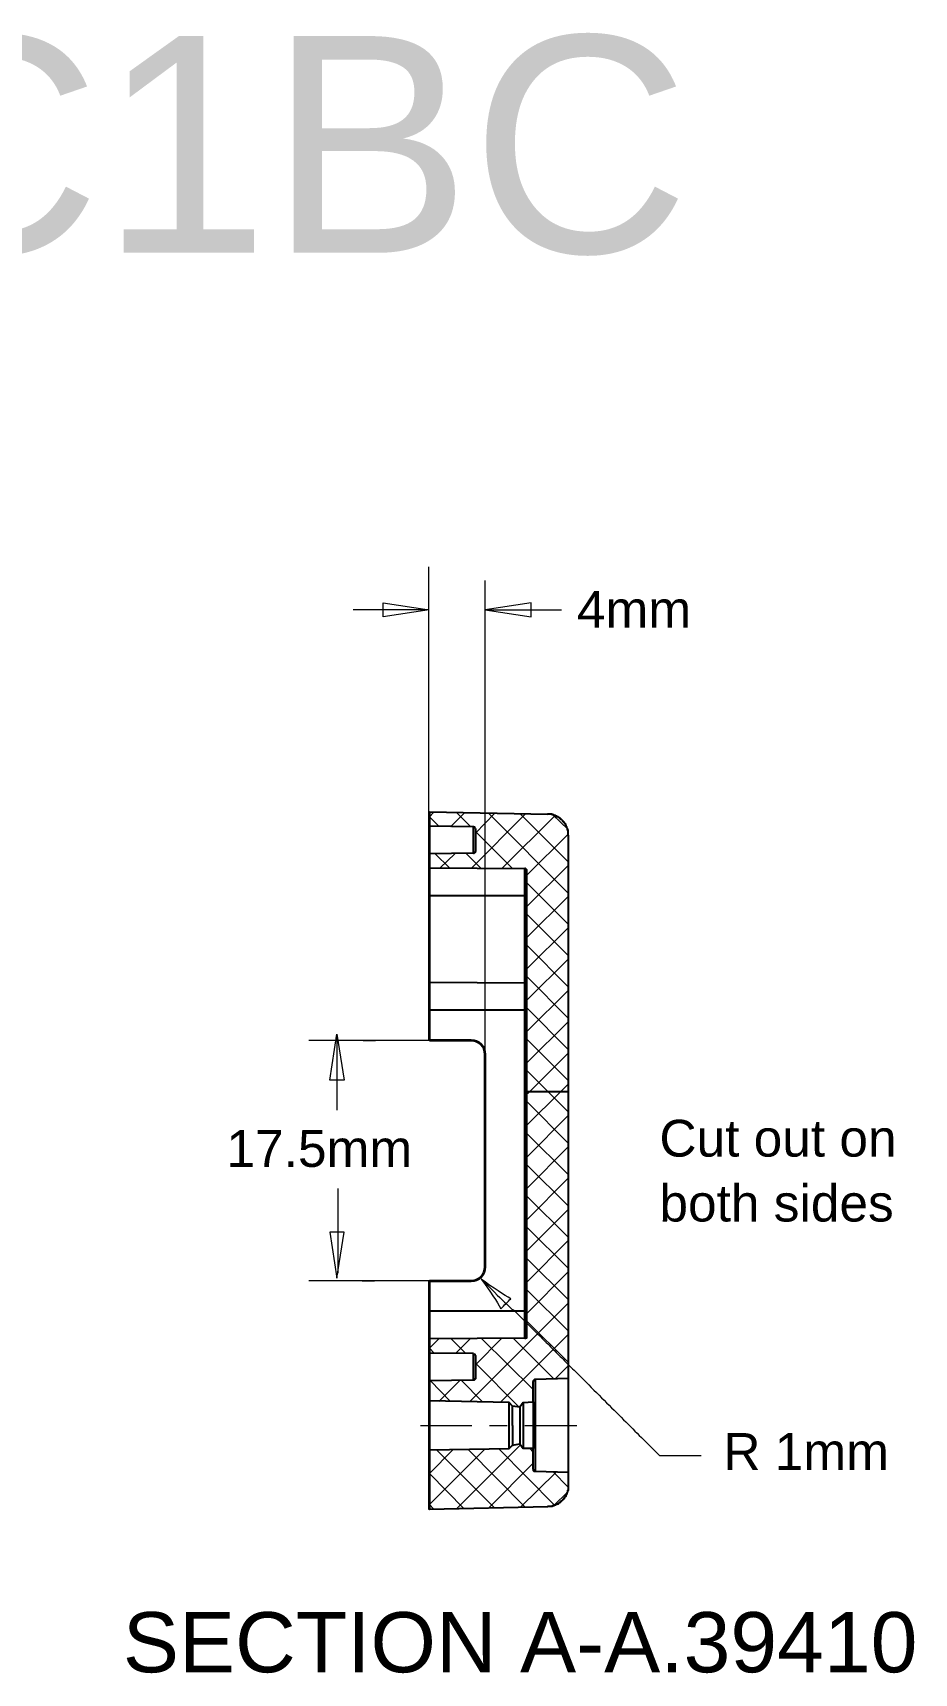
# Model space of a CAD drawing. Header units: inches. Extents: x -3.69 to 3.72, y -4.51 to 4.58.
# Drawn here: x 0.761 to 3.25, y -0.053 to 4.579 of the extents above; entities that cross this region are included whole.
import ezdxf

# ---------------------------------------------------------------- set-up
doc = ezdxf.new("R2010")
doc.units = ezdxf.units.IN
doc.header["$MEASUREMENT"] = 0
doc.layers.add('Default', color=7, linetype='Continuous')
doc.layers.add('PCB', color=7, linetype='Continuous')

# ---------------------------------------------------------------- blocks, each defined once
blk = doc.blocks.new('block 4')
at = {"layer": 'Default', "color": 6, "true_color": 0xff00ff, "insert": (1.0155, -0.0532), "char_height": 0.17, "attachment_point": 7}
blk.add_mtext('\\fArial|b0|i0|c0|p34;\\W1;SECTION A-A.39410', dxfattribs=at)
blk = doc.blocks.new('block 3')
at = {"layer": 'Default'}
blk.add_blockref('block 4', (0, 0), dxfattribs=at)
blk = doc.blocks.new('block 8')
at = {"layer": 'Default', "color": 150, "true_color": 0x0080ff, "insert": (-3.0855, 3.9489), "char_height": 0.612, "attachment_point": 7}
blk.add_mtext('\\fArial|b0|i0|c0|p34;\\W1;RB22-1TC1BC', dxfattribs=at)
blk = doc.blocks.new('block 7')
at = {"layer": 'Default'}
blk.add_blockref('block 8', (0, 0), dxfattribs=at)
blk = doc.blocks.new('block 10')
at = {"layer": 'Default', "color": 150, "true_color": 0x0080ff, "insert": (2.711, 0.521), "char_height": 0.103889, "attachment_point": 7}
blk.add_mtext('\\fArial|b0|i0|c0|p34;\\W1;R 1mm', dxfattribs=at)
blk = doc.blocks.new('block 9')
at = {"layer": 'Default'}
blk.add_blockref('block 10', (0, 0), dxfattribs=at)
at = {"layer": 'Default', "color": 150, "true_color": 0x0080ff, "char_height": 0.103889, "attachment_point": 7}
for s, insert in [('\\fArial|b0|i0|c0|p34;\\W1;D 5.5mm', (-3.6363, 1.2664)), ('\\fArial|b0|i0|c0|p34;\\W1;D 5.5mm', (-3.5251, 0.322)), ('\\fArial|b0|i0|c0|p34;\\W1;R 1mm', (0.1305, 0.2895))]:
    blk.add_mtext(s, dxfattribs=dict(at, insert=insert))
blk = doc.blocks.new('block 11')
at = {"layer": 'Default', "color": 150, "true_color": 0x0080ff, "insert": (2.2975, 2.8988), "char_height": 0.103889, "attachment_point": 7}
blk.add_mtext('\\fArial|b0|i0|c0|p34;\\W1;4mm', dxfattribs=at)
blk = doc.blocks.new('block 12')
at = {"layer": 'Default', "color": 150, "true_color": 0x0080ff, "insert": (1.3082, 1.3749), "char_height": 0.103889, "attachment_point": 7}
blk.add_mtext('\\fArial|b0|i0|c0|p34;\\W1;17.5mm', dxfattribs=at)
blk = doc.blocks.new('block 28')
at = {"layer": 'Default', "color": 6, "true_color": 0xff00ff, "char_height": 0.103889, "attachment_point": 7}
for s, insert in [('\\fArial|b0|i0|c0|p34;\\W1;Cut out on ', (2.5305, 1.404)), ('\\fArial|b0|i0|c0|p34;\\W1;both sides', (2.5305, 1.2207))]:
    blk.add_mtext(s, dxfattribs=dict(at, insert=insert))

msp = doc.modelspace()

# ---------------------------------------------------------------- linework, layer by layer
at = {"layer": 'Default', "color": 150, "lineweight": 18, "true_color": 0x0080ff}
for points in [[(1.8805, 2.9495), (1.7506, 2.9295), (1.7506, 2.9694), (1.8805, 2.9495)], [(2.0387, 2.9495), (2.1687, 2.9295), (2.1687, 2.9695), (2.0387, 2.9495)], [(2.0387, 2.9495), (2.1687, 2.9295), (2.1687, 2.9695), (2.0387, 2.9495)], [(1.8805, 2.9495), (1.6656, 2.9495)], [(2.0387, 2.9495), (2.2536, 2.9495)], [(1.6201, 1.7514), (1.64, 1.6214), (1.6, 1.6214), (1.6201, 1.7514)], [(1.6201, 1.7514), (1.6201, 1.5365)], [(1.6233, 1.0767), (1.6233, 1.3157)], [(1.6201, 1.0619), (1.64, 1.1919), (1.6, 1.1919), (1.6201, 1.0619)]]:
    msp.add_lwpolyline(points, dxfattribs=at)
at = {"layer": 'Default', "color": 7, "lineweight": 25, "true_color": 0xffffff}
for points in [[(1.881, 2.3387), (1.881, 2.3787)], [(1.881, 2.3787), (2.2158, 2.372)], [(2.2742, 2.312), (2.2725, 2.3137), (2.2725, 2.3253), (2.2725, 2.327), (2.2708, 2.327), (2.2708, 2.332), (2.2692, 2.3337), (2.2692, 2.337), (2.2675, 2.337), (2.2675, 2.3403), (2.2658, 2.3403), (2.2658, 2.3437), (2.2642, 2.3437), (2.2642, 2.3453), (2.2625, 2.347), (2.2625, 2.3487), (2.2608, 2.3487), (2.2608, 2.3503), (2.2592, 2.3503), (2.2592, 2.352), (2.2575, 2.352), (2.2575, 2.3537), (2.2542, 2.357), (2.2525, 2.357), (2.2525, 2.3587), (2.2508, 2.3587), (2.2508, 2.3603), (2.2492, 2.3603), (2.2492, 2.362), (2.2475, 2.362), (2.2458, 2.3637), (2.2442, 2.3637), (2.2442, 2.3653), (2.2408, 2.3653), (2.2408, 2.367), (2.2375, 2.367), (2.2375, 2.3687), (2.2342, 2.3687), (2.2325, 2.3703), (2.2275, 2.3703), (2.2275, 2.372), (2.2258, 2.372), (2.2158, 2.372), (2.2142, 2.372)], [(1.881, 2.3387), (1.881, 2.337), (1.881, 2.2737), (1.881, 2.2604)], [(2.0109, 2.332), (2.0093, 2.3337), (2.0093, 2.3353), (2.0076, 2.3353), (2.0059, 2.337), (1.881, 2.3387)], [(2.0059, 2.262), (2.0059, 2.272), (2.0059, 2.3353), (2.0059, 2.337)], [(2.0109, 2.332), (2.0109, 2.267)], [(2.2742, 1.589), (2.2742, 2.312)], [(2.0059, 2.262), (1.881, 2.2604)], [(1.881, 2.2204), (1.881, 2.2604)], [(2.0059, 2.262), (2.0076, 2.262), (2.0093, 2.2637), (2.0093, 2.2654), (2.0109, 2.2654), (2.0109, 2.267)], [(2.1559, 2.1421), (2.1509, 2.1421), (1.881, 2.1421), (1.881, 2.1554), (1.881, 2.2187), (1.881, 2.2204)], [(1.881, 2.2204), (2.1509, 2.2187)], [(2.1509, 2.1421), (2.1509, 2.1554), (2.1509, 2.2171), (2.1509, 2.2187)], [(2.1559, 2.2137), (2.1559, 2.2154), (2.1542, 2.2171), (2.1525, 2.2171), (2.1525, 2.2187), (2.1509, 2.2187)], [(2.1559, 1.589), (2.1559, 2.2137)], [(2.1509, 1.8955), (1.881, 1.8972), (1.881, 1.8988), (1.881, 2.1171), (1.881, 2.1421)], [(2.1559, 1.8905), (2.1559, 1.8938), (2.1542, 1.8938), (2.1525, 1.8955), (2.1509, 1.8955), (2.1509, 1.8972), (2.1509, 2.1188), (2.1509, 2.1421)], [(2.1509, 1.8189), (1.881, 1.8189), (1.881, 1.8322), (1.881, 1.8922), (1.881, 1.8972)], [(2.1509, 1.8189), (2.1509, 1.8322), (2.1509, 1.8938), (2.1509, 1.8955)], [(1.881, 1.7334), (1.881, 1.8189)], [(2.1509, 0.9692), (2.1509, 1.8189)], [(2.1559, 1.8189), (2.1509, 1.8189)], [(2.1509, 0.8926), (2.1525, 0.8926), (2.1542, 0.8942), (2.1559, 0.8942), (2.1559, 0.8976), (2.1559, 1.589), (2.2742, 1.589)], [(2.2742, 0.7793), (2.2742, 1.589)], [(1.881, 0.9692), (1.881, 1.0547)], [(1.881, 0.8909), (1.881, 0.8942), (1.881, 0.9559), (1.881, 0.9692)], [(2.1509, 0.9692), (1.881, 0.9692)], [(2.1559, 0.9692), (2.1509, 0.9692)], [(2.1509, 0.8926), (2.1509, 0.8942), (2.1509, 0.9559), (2.1509, 0.9692)], [(2.1509, 0.8926), (1.881, 0.8909)], [(2.0059, 0.8493), (1.881, 0.8509), (1.881, 0.8909)], [(1.881, 0.7726), (1.881, 0.7826), (1.881, 0.8493), (1.881, 0.8509)], [(2.0059, 0.8493), (2.0076, 0.8476), (2.0093, 0.8476), (2.0093, 0.8459), (2.0109, 0.8443)], [(2.0059, 0.7743), (2.0059, 0.7809), (2.0059, 0.8476), (2.0059, 0.8493)], [(2.0109, 0.8443), (2.0109, 0.7793)], [(2.0059, 0.7743), (1.881, 0.7726)], [(2.1159, 0.701), (2.1059, 0.711), (1.881, 0.716), (1.881, 0.7726)], [(2.0109, 0.7793), (2.0109, 0.7776), (2.0093, 0.7776), (2.0093, 0.7759), (2.0076, 0.7759), (2.0076, 0.7743), (2.0059, 0.7743)], [(2.2742, 0.7793), (2.1792, 0.7759), (2.1775, 0.7759), (2.1775, 0.7743), (2.1759, 0.7743), (2.1742, 0.7726), (2.1742, 0.7709)], [(2.1742, 0.7126), (2.1742, 0.7709)], [(2.1792, 0.7759), (2.1792, 0.7743), (2.1792, 0.5211), (2.1792, 0.5177)], [(2.2742, 0.5144), (2.2742, 0.5177), (2.2742, 0.7776), (2.2742, 0.7793)], [(1.881, 0.5777), (1.881, 0.581), (1.881, 0.7143), (1.881, 0.716)], [(2.1059, 0.581), (2.1059, 0.5827), (2.1059, 0.7076), (2.1059, 0.711)], [(2.1159, 0.701), (2.1176, 0.701)], [(2.1159, 0.646), (2.1159, 0.701), (2.1176, 0.701)], [(2.1359, 0.6976), (2.1159, 0.701)], [(2.1159, 0.646), (2.1159, 0.701)], [(2.1459, 0.711), (2.1359, 0.6976)], [(2.1359, 0.6976), (2.1359, 0.696), (2.1359, 0.596), (2.1359, 0.5943)], [(2.1742, 0.7126), (2.1742, 0.711), (2.1742, 0.5844), (2.1742, 0.581), (2.1459, 0.581)], [(2.1459, 0.711), (2.1742, 0.7126)], [(2.1459, 0.711), (2.1459, 0.706), (2.1459, 0.6593), (2.1459, 0.646)], [(2.1159, 0.646), (2.1159, 0.636), (2.1159, 0.596), (2.1159, 0.5927)], [(2.1459, 0.646), (2.1459, 0.6343), (2.1459, 0.5827), (2.1459, 0.581)], [(1.881, 0.5777), (2.1059, 0.581), (2.1159, 0.591), (2.1176, 0.591)], [(2.2158, 0.4161), (1.881, 0.4094), (1.881, 0.5777)], [(2.1159, 0.591), (2.1359, 0.5943)], [(2.1359, 0.5943), (2.1459, 0.581)], [(2.1742, 0.5227), (2.1742, 0.581)], [(2.1742, 0.5227), (2.1742, 0.5194), (2.1759, 0.5194), (2.1759, 0.5177), (2.1792, 0.5177), (2.2742, 0.5144)], [(2.2742, 0.4761), (2.2742, 0.5144)], [(2.2742, 0.4761), (2.2725, 0.4761), (2.2725, 0.4744), (2.2725, 0.4644), (2.2725, 0.4627), (2.2708, 0.4627), (2.2708, 0.4577), (2.2692, 0.4561), (2.2692, 0.4527), (2.2675, 0.4527), (2.2675, 0.4494), (2.2658, 0.4494), (2.2658, 0.4461), (2.2642, 0.4461), (2.2642, 0.4444), (2.2625, 0.4427), (2.2625, 0.4411), (2.2608, 0.4411), (2.2608, 0.4394), (2.2592, 0.4394), (2.2592, 0.4377), (2.2575, 0.4377), (2.2575, 0.4361), (2.2542, 0.4327), (2.2525, 0.4327), (2.2525, 0.4311), (2.2508, 0.4311), (2.2508, 0.4294), (2.2492, 0.4294), (2.2492, 0.4277), (2.2475, 0.4277), (2.2458, 0.4261), (2.2442, 0.4261), (2.2442, 0.4244), (2.2408, 0.4244), (2.2408, 0.4228), (2.2375, 0.4228), (2.2375, 0.4211), (2.2342, 0.4211), (2.2325, 0.4194), (2.2275, 0.4194), (2.2275, 0.4178), (2.2258, 0.4178), (2.2158, 0.4178), (2.2142, 0.4178)]]:
    msp.add_lwpolyline(points, dxfattribs=at)
at = {"layer": 'Default', "color": 7, "lineweight": 18, "true_color": 0xffffff}
for points in [[(1.881, 2.3653), (1.8926, 2.377)], [(1.9076, 2.3387), (1.881, 2.3653)], [(1.941, 2.337), (1.9793, 2.3753)], [(1.9976, 2.337), (1.9576, 2.377)], [(1.9993, 2.2187), (2.1525, 2.3737)], [(2.0109, 2.3187), (2.0659, 2.3753)], [(2.2742, 2.1487), (2.0476, 2.3753)], [(2.0859, 2.2187), (2.2358, 2.3687)], [(2.2742, 2.237), (2.1375, 2.3737)], [(2.2725, 2.3287), (2.2292, 2.3703)], [(2.1159, 2.2187), (2.0109, 2.3237)], [(2.1559, 2.2004), (2.2742, 2.317)], [(1.9376, 2.2204), (1.8976, 2.2604)], [(1.911, 2.2204), (1.9526, 2.2604)], [(2.0276, 2.2187), (1.9843, 2.262)], [(2.1559, 2.1121), (2.2742, 2.2287)], [(2.2742, 2.0604), (2.1559, 2.1787)], [(2.1559, 2.0238), (2.2742, 2.1404)], [(2.2742, 1.9721), (2.1559, 2.0904)], [(2.1559, 1.9355), (2.2742, 2.0521)], [(2.2742, 1.8838), (2.1559, 2.0021)], [(2.1559, 1.8472), (2.2742, 1.9638)], [(2.2742, 1.7955), (2.1559, 1.9138)], [(2.1559, 1.7589), (2.2742, 1.8755)], [(2.2742, 1.7072), (2.1559, 1.8255)], [(2.1559, 1.6706), (2.2742, 1.7872)], [(2.2742, 1.619), (2.1559, 1.7372)], [(2.1642, 1.589), (2.2742, 1.6989)], [(2.2158, 1.589), (2.1559, 1.6489)], [(2.1559, 1.494), (2.2525, 1.589)], [(2.1559, 1.5823), (2.1642, 1.589)], [(2.2742, 1.5307), (2.2158, 1.589)], [(2.2525, 1.589), (2.2742, 1.6106)], [(2.2742, 1.4424), (2.1559, 1.5606)], [(2.1559, 1.404), (2.2742, 1.5223)], [(2.2742, 1.3541), (2.1559, 1.4707)], [(2.1559, 1.3157), (2.2742, 1.434)], [(2.2742, 1.2658), (2.1559, 1.3824)], [(2.1559, 1.2274), (2.2742, 1.3457)], [(2.2742, 1.1775), (2.1559, 1.2941)], [(2.1559, 1.1391), (2.2742, 1.2574)], [(2.2742, 1.0892), (2.1559, 1.2058)], [(2.1559, 1.0508), (2.2742, 1.1691)], [(2.2742, 1.0009), (2.1559, 1.1175)], [(2.1559, 0.9625), (2.2742, 1.0808)], [(2.2742, 0.9126), (2.1559, 1.0292)], [(1.9943, 0.7126), (2.2742, 0.9925)], [(2.2742, 0.8243), (2.1559, 0.9409)], [(1.881, 0.8642), (1.9076, 0.8909)], [(1.9843, 0.8493), (1.9426, 0.8909)], [(1.9543, 0.8493), (1.9959, 0.8909)], [(2.0109, 0.8176), (2.0859, 0.8926)], [(2.1742, 0.7476), (2.0293, 0.8909)], [(2.0826, 0.7126), (2.2742, 0.9042)], [(2.2325, 0.7776), (2.1176, 0.8926)], [(1.8943, 0.8509), (1.881, 0.8642)], [(2.1342, 0.6976), (2.0109, 0.8226)], [(2.2358, 0.7776), (2.2742, 0.8159)], [(1.941, 0.7143), (1.8843, 0.7726)], [(1.9076, 0.7143), (1.9676, 0.7743)], [(2.0309, 0.7126), (1.9709, 0.7743)], [(2.1709, 0.7126), (2.1742, 0.716)], [(1.881, 0.4228), (2.0376, 0.5794)], [(1.881, 0.5111), (1.9476, 0.5777)], [(2.0659, 0.4128), (1.901, 0.5777)], [(1.9576, 0.4111), (2.1375, 0.591)], [(2.1525, 0.4144), (1.9893, 0.5794)], [(2.2358, 0.4194), (2.0759, 0.581)], [(2.1742, 0.571), (2.1642, 0.581)], [(1.9793, 0.4111), (1.881, 0.5111)], [(2.0476, 0.4128), (2.1742, 0.5394)], [(2.1375, 0.4144), (2.2392, 0.5144)], [(2.2742, 0.4711), (2.2292, 0.516)], [(1.8926, 0.4111), (1.881, 0.4228)], [(2.2292, 0.4178), (2.2725, 0.4594)]]:
    msp.add_lwpolyline(points, dxfattribs=at)
at = {"layer": 'Default', "color": 6, "lineweight": 18, "true_color": 0xff00ff}
for points in [[(1.856, 0.646), (2.0009, 0.646)], [(2.0509, 0.646), (2.1009, 0.646)], [(2.1509, 0.646), (2.2975, 0.646)]]:
    msp.add_lwpolyline(points, dxfattribs=at)
at = {"layer": 'Default', "color": 150, "lineweight": 18, "true_color": 0x0080ff}
for points, knots in [([(1.8796, 1.7334), (1.8796, 1.7824), (1.8796, 1.8314), (1.8796, 1.8804), (1.8796, 1.9049), (1.8796, 1.9295), (1.8796, 1.9539), (1.8796, 1.9784), (1.8796, 2.0028), (1.8796, 2.0275), (1.8796, 2.0521), (1.8796, 2.0769), (1.8796, 2.1029), (1.8796, 2.1289), (1.8796, 2.1562), (1.8796, 2.1842), (1.8796, 2.2403), (1.8796, 2.2996), (1.8796, 2.3606), (1.8796, 2.4216), (1.8796, 2.4843), (1.8796, 2.5471), (1.8796, 2.6099), (1.8796, 2.6727), (1.8796, 2.734), (1.8796, 2.8567), (1.8796, 2.9733), (1.8796, 3.0709)], [0, 0, 0, 0, 1, 1, 1, 2, 2, 2, 3, 3, 3, 4, 4, 4, 5, 5, 5, 6, 6, 6, 7, 7, 7, 8, 8, 8, 9, 9, 9, 9]), ([(2.0385, 1.695), (2.0385, 1.744), (2.0385, 1.793), (2.0385, 1.8421), (2.0385, 1.8666), (2.0385, 1.8911), (2.0385, 1.9156), (2.0385, 1.94), (2.0385, 1.9644), (2.0385, 1.9891), (2.0385, 2.0137), (2.0385, 2.0386), (2.0385, 2.0648), (2.0385, 2.0909), (2.0385, 2.1182), (2.0385, 2.1463), (2.0385, 2.2026), (2.0385, 2.262), (2.0385, 2.323), (2.0385, 2.3841), (2.0385, 2.4468), (2.0385, 2.5096), (2.0385, 2.5724), (2.0385, 2.6352), (2.0385, 2.6965), (2.0385, 2.819), (2.0385, 2.9353), (2.0385, 3.0325)], [0, 0, 0, 0, 1, 1, 1, 2, 2, 2, 3, 3, 3, 4, 4, 4, 5, 5, 5, 6, 6, 6, 7, 7, 7, 8, 8, 8, 9, 9, 9, 9]), ([(1.881, 1.7334), (1.8319, 1.7334), (1.7949, 1.7334), (1.7673, 1.7334), (1.7536, 1.7334), (1.7422, 1.7334), (1.7328, 1.7334), (1.7235, 1.7334), (1.7161, 1.7334), (1.7105, 1.7334), (1.7048, 1.7334), (1.7007, 1.7334), (1.698, 1.7334), (1.6954, 1.7334), (1.6941, 1.7334), (1.6942, 1.7334), (1.6944, 1.7334), (1.7001, 1.7334), (1.7072, 1.7334), (1.7143, 1.7334), (1.7229, 1.7334), (1.7271, 1.7334), (1.7291, 1.7334), (1.7301, 1.7334), (1.7293, 1.7334), (1.7286, 1.7334), (1.726, 1.7334), (1.7211, 1.7334), (1.7113, 1.7334), (1.6918, 1.7334), (1.6614, 1.7334), (1.631, 1.7334), (1.5895, 1.7334), (1.5403, 1.7334)], [0, 0, 0, 0, 1, 1, 1, 2, 2, 2, 3, 3, 3, 4, 4, 4, 5, 5, 5, 6, 6, 6, 7, 7, 7, 8, 8, 8, 9, 9, 9, 10, 10, 10, 11, 11, 11, 11]), ([(1.881, 1.0547), (1.8314, 1.0547), (1.7939, 1.0547), (1.7659, 1.0547), (1.752, 1.0547), (1.7404, 1.0547), (1.7308, 1.0547), (1.7213, 1.0547), (1.7138, 1.0547), (1.708, 1.0547), (1.7021, 1.0547), (1.698, 1.0547), (1.6952, 1.0547), (1.6924, 1.0547), (1.691, 1.0547), (1.691, 1.0547), (1.6909, 1.0547), (1.6964, 1.0547), (1.7035, 1.0547), (1.7106, 1.0547), (1.7192, 1.0547), (1.7235, 1.0547), (1.7257, 1.0547), (1.7268, 1.0547), (1.7262, 1.0547), (1.7256, 1.0547), (1.7232, 1.0547), (1.7185, 1.0547), (1.7091, 1.0547), (1.6901, 1.0547), (1.6602, 1.0547), (1.6302, 1.0547), (1.5892, 1.0547), (1.5403, 1.0547)], [0, 0, 0, 0, 1, 1, 1, 2, 2, 2, 3, 3, 3, 4, 4, 4, 5, 5, 5, 6, 6, 6, 7, 7, 7, 8, 8, 8, 9, 9, 9, 10, 10, 10, 11, 11, 11, 11]), ([(2.027, 1.0598), (2.0547, 1.0324), (2.0776, 1.0097), (2.093, 0.9947), (2.1083, 0.9796), (2.116, 0.9722), (2.1185, 0.9701), (2.1198, 0.9691), (2.1197, 0.9694), (2.1191, 0.9701), (2.1186, 0.9709), (2.1176, 0.9721), (2.117, 0.9729), (2.1164, 0.9736), (2.1163, 0.9739), (2.1177, 0.9727), (2.1192, 0.9715), (2.1221, 0.9687), (2.1277, 0.9633), (2.1332, 0.9579), (2.1414, 0.9498), (2.1531, 0.9382), (2.1648, 0.9266), (2.1801, 0.9114), (2.1996, 0.8919), (2.2094, 0.8821), (2.2203, 0.8712), (2.2309, 0.8606), (2.2416, 0.85), (2.252, 0.8396), (2.2623, 0.8292), (2.2727, 0.8189), (2.283, 0.8086), (2.2931, 0.7984), (2.3033, 0.7883), (2.3134, 0.7782), (2.3233, 0.7683), (2.3631, 0.7286), (2.4009, 0.6909), (2.4358, 0.6561), (2.4707, 0.6214), (2.5026, 0.5896), (2.5305, 0.5618)], [0, 0, 0, 0, 1, 1, 1, 2, 2, 2, 3, 3, 3, 4, 4, 4, 5, 5, 5, 6, 6, 6, 7, 7, 7, 8, 8, 8, 9, 9, 9, 10, 10, 10, 11, 11, 11, 12, 12, 12, 13, 13, 13, 14, 14, 14, 14]), ([(2.027, 1.0598), (2.062, 1.0343), (2.0913, 1.0145), (2.1111, 1.0042), (2.1016, 0.9948), (2.0922, 0.9854), (2.0827, 0.976), (2.0724, 0.9956), (2.0526, 1.0248), (2.027, 1.0598)], [0, 0, 0, 0, 1, 1, 1, 2, 2, 2, 3, 3, 3, 3])]:
    msp.add_open_spline(points, degree=3, knots=knots, dxfattribs=at)
msp.add_open_spline([(2.5305, 0.5618), (2.57, 0.5618), (2.6094, 0.5618), (2.6488, 0.5618)], degree=3, dxfattribs=at)
at = {"layer": 'PCB', "color": 7, "lineweight": 35, "true_color": 0xffffff}
for points in [[(1.881, 1.7334), (1.881, 2.3787)], [(1.881, 0.4094), (1.881, 1.0547)]]:
    msp.add_lwpolyline(points, dxfattribs=at)
at = {"layer": 'PCB', "color": 1, "lineweight": 35, "true_color": 0xff0013}
msp.add_open_spline([(1.881, 1.0547), (1.9203, 1.0547), (1.9597, 1.0547), (1.9991, 1.0547), (2.0208, 1.0547), (2.0385, 1.0723), (2.0385, 1.094), (2.0385, 1.294), (2.0385, 1.494), (2.0385, 1.694), (2.0385, 1.7158), (2.0208, 1.7334), (1.9991, 1.7334), (1.9597, 1.7334), (1.9203, 1.7334), (1.881, 1.7334)], degree=3, knots=[0, 0, 0, 0, 1, 1, 1, 2, 2, 2, 3, 3, 3, 4, 4, 4, 5, 5, 5, 5], dxfattribs=at)

# ---------------------------------------------------------------- block references
at = {"layer": 'Default'}
for name in ['block 7', 'block 11', 'block 28', 'block 12', 'block 9', 'block 3']:
    msp.add_blockref(name, (0, 0), dxfattribs=at)

doc.saveas('drawing.dxf')
